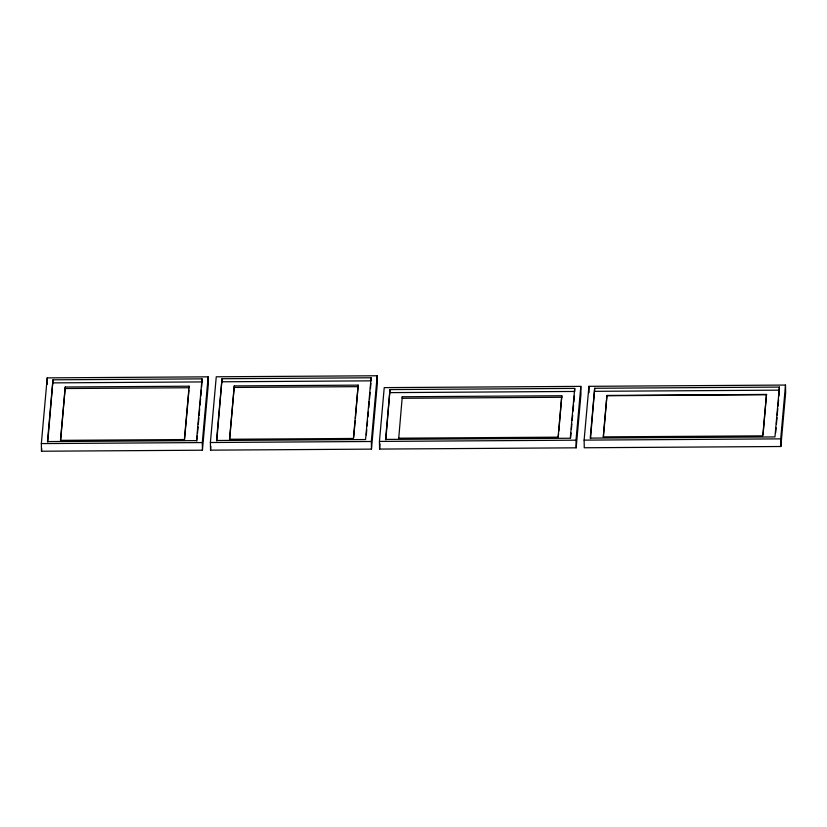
<?xml version="1.0" encoding="UTF-8"?>
<svg xmlns="http://www.w3.org/2000/svg" width="827" height="827" viewBox="0 0 827 827"><rect width="100%" height="100%" fill="white"/><g stroke="black" fill="none" stroke-linecap="round" stroke-linejoin="round"><path stroke-width="1.24" d="M41.35 443.592L47.211 377.877L208.156 376.843L208.301 384.483L202.429 450.208L41.495 451.232L41.35 443.592L202.295 442.569L208.156 376.843M41.495 451.232L41.712 448.71M52.98 379.82L47.47 441.577L196.526 440.615L202.036 378.869L52.98 379.82L47.749 442.052M65.24 387.005L60.474 440.346L184.38 439.55L189.135 386.209L65.24 387.005L60.619 440.595M184.524 439.809L188.938 390.282M196.816 441.101L197.271 435.953M197.508 433.379L198.077 426.949M198.304 424.375L198.883 417.945M199.111 415.371L199.689 408.941M200.031 405.085L200.61 398.645M200.837 396.071L201.406 389.641M201.633 387.067L202.036 378.869M210.389 442.517L216.26 376.792L377.195 375.768L377.339 383.408L371.468 449.123L210.534 450.157L210.389 442.517L371.333 441.484L377.195 375.768M210.534 450.157L210.875 446.363M222.018 378.735L216.509 440.491L365.575 439.54L371.085 377.784L222.018 378.735L216.788 440.977M234.279 385.92L229.524 439.261L353.418 438.465L358.184 385.134L234.279 385.92L229.658 439.519M353.677 437.462L355.145 420.953M355.372 418.41L358.184 385.134M366.32 434.878L366.774 429.73M367.116 425.874L367.581 420.726M367.922 416.87L368.387 411.722M368.728 407.856L369.297 401.426M369.535 398.852L370.103 392.422M370.455 388.566L370.909 383.418M379.438 441.432L384.235 387.625L580.823 386.374L580.967 394.014L576.161 447.82L379.572 449.071L379.438 441.432L576.016 440.181L580.823 386.374M379.572 449.071L380.027 443.954M389.993 389.579L385.547 439.416L570.258 438.238L574.703 388.401L389.993 389.579L385.837 439.912M398.707 438.455L402.263 396.764L561.802 395.74L558.804 431.156M561.802 395.74L558.111 437.163L398.562 438.186M558.246 437.431L558.587 433.668M570.609 438.041L571.064 432.945M571.405 429.12L571.86 424.013M572.201 420.199L572.656 415.092M572.997 411.277L573.566 404.899M573.793 402.346L574.362 395.978M584.12 440.129L588.927 386.323L785.505 385.062L785.65 392.711L780.843 446.508L584.265 447.769L584.12 440.129L780.709 438.868L785.505 385.062M594.685 388.266L590.24 438.103L774.951 436.925L779.396 387.088L594.685 388.266L590.519 438.61M606.946 395.451L603.255 436.873L762.794 435.85L766.495 394.427L606.946 395.451L603.39 437.152M763.052 434.878L766.495 394.427M775.633 432.903L776.088 427.807M776.429 423.982L776.998 417.614M777.225 415.061L777.793 408.693M778.021 406.14L778.589 399.772M778.931 395.947L779.396 387.088M53.031 382.88L202.098 381.919M222.07 381.795L371.137 380.844M65.271 388.535L189.166 387.739L189.135 386.209M234.31 387.45L358.205 386.654M390.055 392.629L574.765 391.45L574.703 388.401M594.737 391.326L779.447 390.148M607.09 395.74L766.629 394.717M561.833 397.27L402.284 398.283L402.263 396.764M780.709 438.868L780.843 446.508M588.927 386.323L589.041 392.691M576.016 440.181L576.161 447.82M371.085 377.784L371.116 379.82M371.333 441.484L371.468 449.123M202.295 442.569L202.429 450.208M47.211 377.877L47.335 384.235"/></g></svg>
